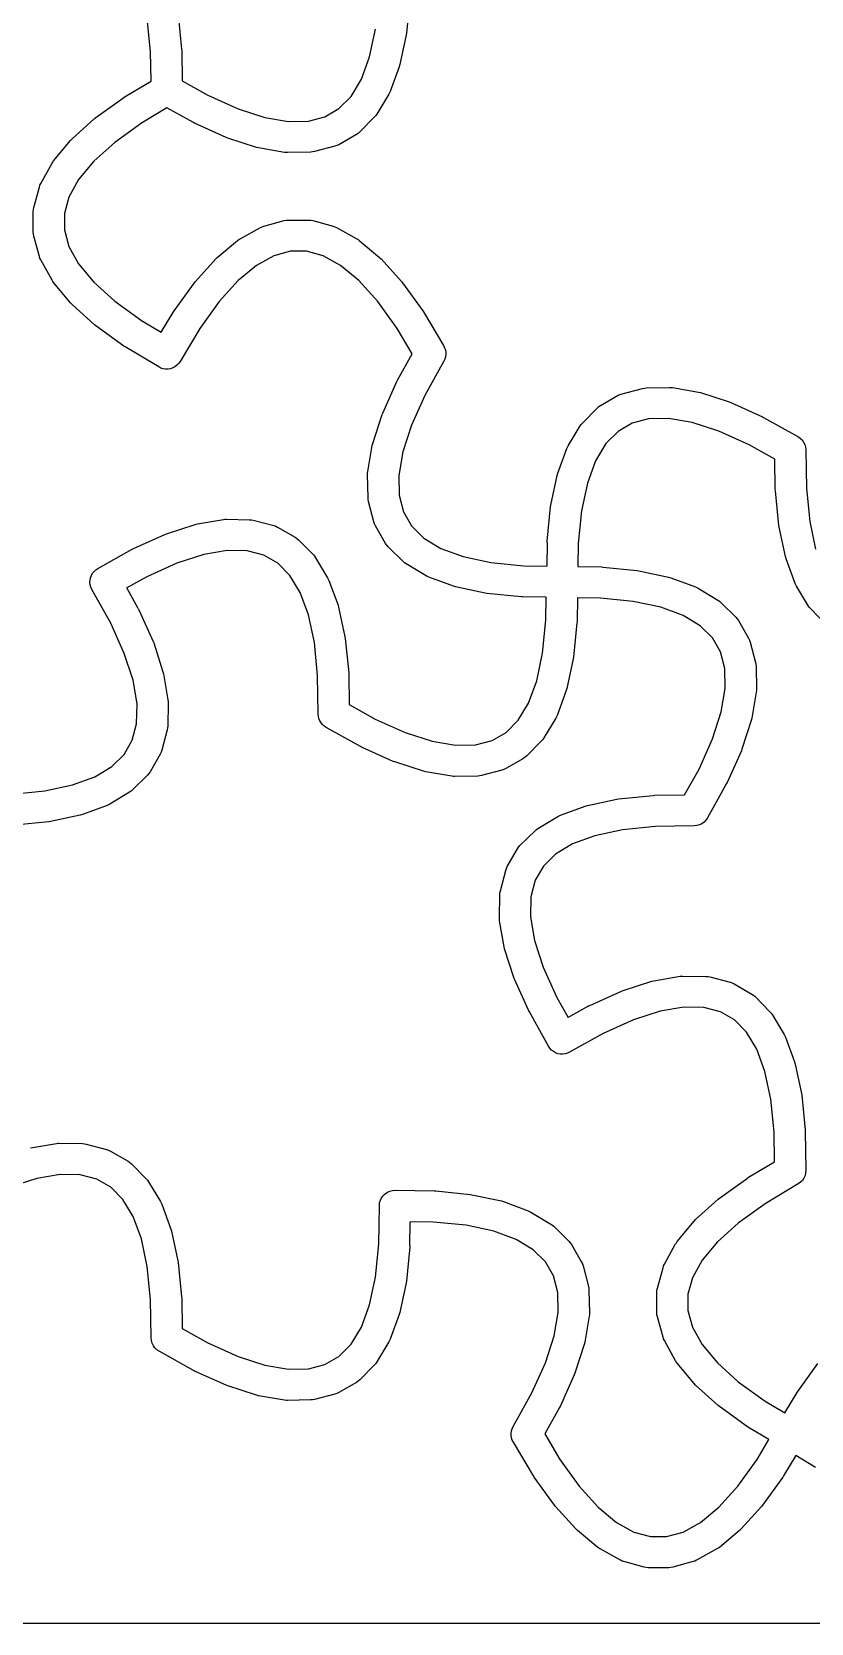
# Model space of a CAD drawing. Header units: millimetres. Extents: x 0 to 304, y 0 to 228.
# Drawn here: x 85.6 to 123.2, y 0 to 76.6 of the extents above; entities that cross this region are included whole.
import ezdxf

# ---------------------------------------------------------------- set-up
doc = ezdxf.new("R2010")
doc.units = ezdxf.units.MM
doc.layers.add('VISIBLE', color=7, linetype='CONTINUOUS')

msp = doc.modelspace()

# ---------------------------------------------------------------- linework, layer by layer
at = {"layer": 'VISIBLE'}
for p, q in [((103.82211, 78.229712), (103.655705, 76.571718)), ((92.657182, 77.468251), (92.823587, 75.810256)), ((91.327889, 75.692311), (91.168818, 77.277233)), ((101.882951, 75.43105), (102.167341, 76.762735)), ((103.642915, 76.48998), (103.338541, 75.064713)), ((103.655705, 76.571718), (103.642915, 76.48998)), ((91.348877, 74.266908), (91.327889, 75.692311)), ((92.823587, 75.810256), (92.827255, 75.746401)), ((92.827255, 75.746401), (92.848714, 74.288992)), ((101.484637, 74.356065), (101.882951, 75.43105)), ((100.988469, 73.533761), (101.484637, 74.356065)), ((103.308355, 74.960764), (102.866612, 73.768571)), ((103.338541, 75.064713), (103.308355, 74.960764)), ((90.097454, 73.519619), (91.348877, 74.266908)), ((92.848714, 74.288992), (94.093644, 73.594467)), ((94.093644, 73.594467), (95.545762, 72.939765)), ((102.805494, 73.641685), (102.226983, 72.682913)), ((102.839038, 73.70369), (102.805494, 73.641685)), ((102.866612, 73.768571), (102.839038, 73.70369)), ((88.691324, 72.511407), (90.043987, 73.484515)), ((90.043987, 73.484515), (90.097454, 73.519619)), ((92.117921, 72.979053), (90.89398, 72.248175)), ((93.390804, 72.268932), (92.117921, 72.979053)), ((95.545762, 72.939765), (96.84123, 72.520211)), ((99.732783, 72.554748), (100.407265, 72.94416)), ((100.407265, 72.94416), (100.988469, 73.533761)), ((87.544802, 71.483233), (88.626932, 72.459462)), ((88.626932, 72.459462), (88.691324, 72.511407)), ((90.89398, 72.248175), (89.600932, 71.317954)), ((93.447938, 72.240181), (93.390804, 72.268932)), ((94.967006, 71.555295), (93.447938, 72.240181)), ((96.84123, 72.520211), (97.971351, 72.327669)), ((97.971351, 72.327669), (98.931572, 72.346211)), ((98.931572, 72.346211), (99.732783, 72.554748)), ((102.118945, 72.543871), (101.404266, 71.818867)), ((102.177059, 72.61021), (102.118945, 72.543871)), ((102.226983, 72.682913), (102.177059, 72.61021)), ((86.658275, 70.426459), (87.469872, 71.405116)), ((87.469872, 71.405116), (87.544802, 71.483233)), ((89.600932, 71.317954), (88.589854, 70.405823)), ((95.044187, 71.525502), (94.967006, 71.555295)), ((96.430692, 71.076465), (95.044187, 71.525502)), ((101.245147, 71.695861), (100.394901, 71.204971)), ((101.328848, 71.752006), (101.245147, 71.695861)), ((101.404266, 71.818867), (101.328848, 71.752006)), ((96.535808, 71.050632), (96.430692, 71.076465)), ((97.789149, 70.837096), (96.535808, 71.050632)), ((97.859124, 70.828536), (97.789149, 70.837096)), ((97.929594, 70.826583), (97.859124, 70.828536)), ((99.04917, 70.848202), (97.929594, 70.826583)), ((99.137095, 70.855086), (99.04917, 70.848202)), ((99.223604, 70.872244), (99.137095, 70.855086)), ((100.208815, 71.128672), (99.223604, 70.872244)), ((100.304427, 71.160556), (100.208815, 71.128672)), ((100.394901, 71.204971), (100.304427, 71.160556)), ((86.037882, 69.329695), (86.578947, 70.310087)), ((86.578947, 70.310087), (86.615873, 70.370139)), ((86.615873, 70.370139), (86.658275, 70.426459)), ((88.589854, 70.405823), (87.858047, 69.52338)), ((85.700954, 68.185178), (85.971486, 69.16661)), ((85.971486, 69.16661), (85.999881, 69.250108)), ((85.999881, 69.250108), (86.037882, 69.329695)), ((87.858047, 69.52338), (87.393995, 68.682534)), ((87.393995, 68.682534), (87.173987, 67.884397)), ((85.673987, 67.985874), (85.68076, 68.086434)), ((85.673987, 67.004095), (85.673987, 67.985874)), ((85.68076, 68.086434), (85.700954, 68.185178)), ((87.173987, 67.884397), (87.173987, 67.105571)), ((96.783545, 67.278669), (97.764977, 67.549201)), ((97.764977, 67.549201), (97.863721, 67.569395)), ((97.863721, 67.569395), (97.964281, 67.576168)), ((97.964281, 67.576168), (98.94606, 67.576168)), ((98.94606, 67.576168), (99.046621, 67.569395)), ((99.046621, 67.569395), (99.145365, 67.549201)), ((99.145365, 67.549201), (100.126797, 67.278669)), ((85.68076, 66.903534), (85.673987, 67.004095)), ((85.700954, 66.80479), (85.68076, 66.903534)), ((85.971486, 65.823358), (85.700954, 66.80479)), ((87.173987, 67.105571), (87.393995, 66.307434)), ((95.640068, 66.671208), (96.62046, 67.212273)), ((96.62046, 67.212273), (96.700047, 67.250274)), ((96.700047, 67.250274), (96.783545, 67.278669)), ((100.126797, 67.278669), (100.210295, 67.250274)), ((100.210295, 67.250274), (100.289882, 67.212273)), ((100.289882, 67.212273), (101.270273, 66.671208)), ((87.393995, 66.307434), (87.858047, 65.466588)), ((94.545039, 65.780283), (95.523696, 66.59188)), ((95.523696, 66.59188), (95.580016, 66.634282)), ((95.580016, 66.634282), (95.640068, 66.671208)), ((98.065758, 66.076168), (97.267621, 65.85616)), ((98.844583, 66.076168), (98.065758, 66.076168)), ((99.642721, 65.85616), (98.844583, 66.076168)), ((101.270273, 66.671208), (101.330326, 66.634282)), ((101.330326, 66.634282), (101.386645, 66.59188)), ((101.386645, 66.59188), (102.365303, 65.780283)), ((85.999881, 65.73986), (85.971486, 65.823358)), ((86.037882, 65.660273), (85.999881, 65.73986)), ((86.578947, 64.679881), (86.037882, 65.660273)), ((87.858047, 65.466588), (88.589854, 64.584145)), ((93.490693, 64.623223), (94.466922, 65.705353)), ((94.466922, 65.705353), (94.545039, 65.780283)), ((96.426774, 65.392108), (95.544332, 64.660301)), ((97.267621, 65.85616), (96.426774, 65.392108)), ((100.483567, 65.392108), (99.642721, 65.85616)), ((101.36601, 64.660301), (100.483567, 65.392108)), ((102.365303, 65.780283), (102.443419, 65.705353)), ((102.443419, 65.705353), (103.419649, 64.623223)), ((86.615873, 64.619829), (86.578947, 64.679881)), ((86.658275, 64.56351), (86.615873, 64.619829)), ((87.469872, 63.584852), (86.658275, 64.56351)), ((88.589854, 64.584145), (89.600932, 63.672014)), ((92.46564, 63.206168), (93.438748, 64.558831)), ((93.438748, 64.558831), (93.490693, 64.623223)), ((95.544332, 64.660301), (94.632201, 63.649223)), ((102.278141, 63.649223), (101.36601, 64.660301)), ((103.419649, 64.623223), (103.471594, 64.558831)), ((103.471594, 64.558831), (104.444702, 63.206168)), ((89.600932, 63.672014), (90.89398, 62.741793)), ((94.632201, 63.649223), (93.70198, 62.356175)), ((103.208362, 62.356175), (102.278141, 63.649223)), ((87.544802, 63.506736), (87.469872, 63.584852)), ((88.626932, 62.530506), (87.544802, 63.506736)), ((91.845765, 62.173434), (92.430536, 63.152701)), ((92.430536, 63.152701), (92.46564, 63.206168)), ((104.444702, 63.206168), (104.479806, 63.152701)), ((104.479806, 63.152701), (105.449098, 61.529506)), ((88.691324, 62.478561), (88.626932, 62.530506)), ((90.043987, 61.505453), (88.691324, 62.478561)), ((90.89398, 62.741793), (91.845765, 62.173434)), ((93.70198, 62.356175), (92.749098, 60.760462)), ((103.939239, 61.132234), (103.208362, 62.356175)), ((90.097454, 61.470349), (90.043987, 61.505453)), ((91.720649, 60.501057), (90.097454, 61.470349)), ((105.449098, 61.529506), (105.499216, 61.429239)), ((105.499216, 61.429239), (105.53383, 61.322622)), ((105.53383, 61.322622), (105.552167, 61.212037)), ((92.598759, 60.580297), (92.504345, 60.510035)), ((92.681018, 60.664464), (92.598759, 60.580297)), ((92.749098, 60.760462), (92.681018, 60.664464)), ((103.229119, 59.859351), (103.939239, 61.132234)), ((105.46014, 60.779587), (104.554653, 59.156511)), ((105.507285, 60.881287), (105.46014, 60.779587)), ((105.538745, 60.988877), (105.507285, 60.881287)), ((105.553818, 61.099954), (105.538745, 60.988877)), ((105.552167, 61.212037), (105.553818, 61.099954)), ((91.826115, 60.448832), (91.720649, 60.501057)), ((91.938453, 60.413749), (91.826115, 60.448832)), ((92.054896, 60.396671), (91.938453, 60.413749)), ((92.172577, 60.398019), (92.054896, 60.396671)), ((92.288598, 60.41776), (92.172577, 60.398019)), ((92.400103, 60.455408), (92.288598, 60.41776)), ((92.504345, 60.510035), (92.400103, 60.455408)), ((102.515481, 58.283149), (103.200368, 59.802217)), ((103.200368, 59.802217), (103.229119, 59.859351)), ((104.554653, 59.156511), (103.899951, 57.704393)), ((113.013718, 58.645585), (113.863963, 59.136474)), ((113.863963, 59.136474), (113.954437, 59.18089)), ((113.954437, 59.18089), (114.050049, 59.212773)), ((114.050049, 59.212773), (115.035261, 59.469201)), ((115.035261, 59.469201), (115.121769, 59.486359)), ((115.121769, 59.486359), (115.209694, 59.493244)), ((115.209694, 59.493244), (116.329271, 59.514863)), ((116.329271, 59.514863), (116.39974, 59.51291)), ((116.39974, 59.51291), (116.469715, 59.504349)), ((116.469715, 59.504349), (117.723056, 59.290814)), ((117.723056, 59.290814), (117.828172, 59.264981)), ((117.828172, 59.264981), (119.214677, 58.815944)), ((102.485689, 58.205968), (102.515481, 58.283149)), ((112.139919, 57.797575), (112.854598, 58.522579)), ((112.854598, 58.522579), (112.930016, 58.58944)), ((112.930016, 58.58944), (113.013718, 58.645585)), ((119.214677, 58.815944), (119.291858, 58.786151)), ((119.291858, 58.786151), (120.810926, 58.101265)), ((102.036651, 56.819463), (102.485689, 58.205968)), ((103.899951, 57.704393), (103.480398, 56.408925)), ((111.45337, 56.69976), (112.031881, 57.658532)), ((112.031881, 57.658532), (112.081805, 57.731235)), ((112.081805, 57.731235), (112.139919, 57.797575)), ((114.526082, 57.786698), (113.851599, 57.397285)), ((115.327292, 57.995235), (114.526082, 57.786698)), ((116.287513, 58.013777), (115.327292, 57.995235)), ((117.417634, 57.821235), (116.287513, 58.013777)), ((118.713102, 57.401681), (117.417634, 57.821235)), ((120.810926, 58.101265), (120.86806, 58.072513)), ((120.86806, 58.072513), (122.51909, 57.151431)), ((102.010819, 56.714347), (102.036651, 56.819463)), ((113.270396, 56.807685), (112.774227, 55.985381)), ((113.851599, 57.397285), (113.270396, 56.807685)), ((120.165221, 56.746979), (118.713102, 57.401681)), ((121.41015, 56.052454), (120.165221, 56.746979)), ((122.51909, 57.151431), (122.627273, 57.07803)), ((122.627273, 57.07803), (122.721067, 56.986959)), ((122.721067, 56.986959), (122.797621, 56.880984)), ((122.797621, 56.880984), (122.85461, 56.763325)), ((122.85461, 56.763325), (122.890302, 56.637558)), ((101.797283, 55.461006), (102.010819, 56.714347)), ((103.480398, 56.408925), (103.287855, 55.278803)), ((110.950509, 55.380682), (111.392253, 56.572875)), ((111.392253, 56.572875), (111.419826, 56.637755)), ((111.419826, 56.637755), (111.45337, 56.69976)), ((112.774227, 55.985381), (112.375913, 54.910396)), ((121.431609, 54.595045), (121.41015, 56.052454)), ((122.890302, 56.637558), (122.903612, 56.507504)), ((122.903612, 56.507504), (122.930975, 54.649135)), ((101.786769, 55.320561), (101.788722, 55.391031)), ((101.808389, 54.200985), (101.786769, 55.320561)), ((101.788722, 55.391031), (101.797283, 55.461006)), ((103.287855, 55.278803), (103.306398, 54.318583)), ((110.615949, 53.851466), (110.920323, 55.276732)), ((110.920323, 55.276732), (110.950509, 55.380682)), ((112.375913, 54.910396), (112.091524, 53.578711)), ((121.435277, 54.531189), (121.431609, 54.595045)), ((121.601682, 52.873195), (121.435277, 54.531189)), ((122.930975, 54.649135), (123.090046, 53.064212)), ((101.815273, 54.11306), (101.808389, 54.200985)), ((101.832431, 54.026551), (101.815273, 54.11306)), ((102.088859, 53.04134), (101.832431, 54.026551)), ((103.306398, 54.318583), (103.514934, 53.517372)), ((110.436754, 52.111734), (110.603159, 53.769728)), ((110.603159, 53.769728), (110.615949, 53.851466)), ((92.097142, 52.465944), (93.483647, 52.914981)), ((93.483647, 52.914981), (93.588763, 52.940814)), ((93.588763, 52.940814), (94.842103, 53.154349)), ((94.842103, 53.154349), (94.912079, 53.16291)), ((94.912079, 53.16291), (94.982548, 53.164863)), ((94.982548, 53.164863), (96.102125, 53.143244)), ((96.102125, 53.143244), (96.19005, 53.136359)), ((96.19005, 53.136359), (96.276558, 53.119201)), ((96.276558, 53.119201), (97.26177, 52.862773)), ((102.120743, 52.945728), (102.088859, 53.04134)), ((102.165158, 52.855254), (102.120743, 52.945728)), ((103.514934, 53.517372), (103.904347, 52.84289)), ((112.091524, 53.578711), (111.932453, 51.993788)), ((123.090046, 53.064212), (123.374436, 51.732528)), ((90.500893, 51.751265), (92.019961, 52.436151)), ((92.019961, 52.436151), (92.097142, 52.465944)), ((97.26177, 52.862773), (97.357382, 52.83089)), ((97.357382, 52.83089), (97.447856, 52.786474)), ((97.447856, 52.786474), (98.298101, 52.295585)), ((98.298101, 52.295585), (98.381803, 52.23944)), ((98.381803, 52.23944), (98.457221, 52.172579)), ((98.457221, 52.172579), (99.1719, 51.447575)), ((102.656047, 52.005008), (102.165158, 52.855254)), ((103.904347, 52.84289), (104.493947, 52.261686)), ((104.493947, 52.261686), (105.316252, 51.765518)), ((121.614471, 52.791458), (121.601682, 52.873195)), ((121.918846, 51.366191), (121.614471, 52.791458)), ((88.792729, 50.801431), (90.443759, 51.722513)), ((90.443759, 51.722513), (90.500893, 51.751265)), ((93.894185, 51.471235), (92.598717, 51.051681)), ((95.024306, 51.663777), (93.894185, 51.471235)), ((95.984527, 51.645235), (95.024306, 51.663777)), ((96.785737, 51.436698), (95.984527, 51.645235)), ((97.46022, 51.047285), (96.785737, 51.436698)), ((99.1719, 51.447575), (99.230014, 51.381235)), ((99.230014, 51.381235), (99.279938, 51.308532)), ((102.712192, 51.921307), (102.656047, 52.005008)), ((102.779053, 51.845889), (102.712192, 51.921307)), ((103.504057, 51.13121), (102.779053, 51.845889)), ((105.316252, 51.765518), (106.391237, 51.367204)), ((106.391237, 51.367204), (107.722921, 51.082814)), ((110.433087, 52.047878), (110.416294, 50.907422)), ((110.433087, 52.047878), (110.436754, 52.111734)), ((111.932453, 51.993788), (111.916132, 50.885338)), ((121.949032, 51.262241), (121.918846, 51.366191)), ((88.535205, 50.564157), (88.608216, 50.656461)), ((88.608216, 50.656461), (88.694768, 50.736207)), ((88.694768, 50.736207), (88.792729, 50.801431)), ((92.598717, 51.051681), (91.146598, 50.396979)), ((98.041423, 50.457685), (97.46022, 51.047285)), ((99.279938, 51.308532), (99.858449, 50.34976)), ((103.570397, 51.073096), (103.504057, 51.13121)), ((103.6431, 51.023172), (103.570397, 51.073096)), ((104.601872, 50.44466), (103.6431, 51.023172)), ((107.722921, 51.082814), (109.307844, 50.923743)), ((109.307844, 50.923743), (110.416294, 50.907422)), ((111.916132, 50.885338), (113.056588, 50.868546)), ((113.056588, 50.868546), (113.120443, 50.864878)), ((113.120443, 50.864878), (114.778437, 50.698473)), ((114.778437, 50.698473), (114.860175, 50.685684)), ((114.860175, 50.685684), (116.285442, 50.381309)), ((122.390775, 50.070048), (121.949032, 51.262241)), ((88.408657, 50.118241), (88.413469, 50.235831)), ((88.422299, 50.001345), (88.408657, 50.118241)), ((88.413469, 50.235831), (88.436618, 50.351221)), ((88.454059, 49.888023), (88.422299, 50.001345)), ((88.436618, 50.351221), (88.477532, 50.461568)), ((88.503156, 49.781065), (88.454059, 49.888023)), ((88.477532, 50.461568), (88.535205, 50.564157)), ((91.146598, 50.396979), (90.178492, 49.856889)), ((90.734177, 48.860828), (90.178492, 49.856889)), ((98.537592, 49.635381), (98.041423, 50.457685)), ((99.858449, 50.34976), (99.891993, 50.287755)), ((99.891993, 50.287755), (99.919566, 50.222875)), ((99.919566, 50.222875), (100.36131, 49.030682)), ((104.663877, 50.411117), (104.601872, 50.44466)), ((104.728758, 50.383543), (104.663877, 50.411117)), ((105.92095, 49.9418), (104.728758, 50.383543)), ((106.0249, 49.911614), (105.92095, 49.9418)), ((107.450167, 49.607239), (106.0249, 49.911614)), ((116.285442, 50.381309), (116.389391, 50.351123)), ((116.389391, 50.351123), (117.581584, 49.90938)), ((117.581584, 49.90938), (117.646465, 49.881806)), ((117.646465, 49.881806), (117.70847, 49.848263)), ((117.70847, 49.848263), (118.667242, 49.269751)), ((122.418349, 50.005168), (122.390775, 50.070048)), ((122.451892, 49.943163), (122.418349, 50.005168)), ((123.030404, 48.984391), (122.451892, 49.943163)), ((89.408643, 48.157989), (88.503156, 49.781065)), ((98.935906, 48.560396), (98.537592, 49.635381)), ((107.531904, 49.59445), (107.450167, 49.607239)), ((109.189899, 49.428045), (107.531904, 49.59445)), ((109.253754, 49.424377), (109.189899, 49.428045)), ((110.39421, 49.407585), (109.253754, 49.424377)), ((110.377889, 48.299135), (110.39421, 49.407585)), ((111.894047, 49.385501), (111.877255, 48.245045)), ((113.002497, 49.36918), (111.894047, 49.385501)), ((114.58742, 49.210109), (113.002497, 49.36918)), ((115.919105, 48.925719), (114.58742, 49.210109)), ((118.667242, 49.269751), (118.739945, 49.219827)), ((118.739945, 49.219827), (118.806284, 49.161713)), ((118.806284, 49.161713), (119.531288, 48.447034)), ((90.734177, 48.860828), (90.762929, 48.803694)), ((90.762929, 48.803694), (91.447815, 47.284627)), ((99.220295, 47.228711), (98.935906, 48.560396)), ((100.36131, 49.030682), (100.391496, 48.926732)), ((100.391496, 48.926732), (100.69587, 47.501466)), ((110.218818, 46.714212), (110.377889, 48.299135)), ((116.99409, 48.527405), (115.919105, 48.925719)), ((117.816394, 48.031237), (116.99409, 48.527405)), ((119.531288, 48.447034), (119.598149, 48.371616)), ((119.598149, 48.371616), (119.654294, 48.287915)), ((119.654294, 48.287915), (120.145184, 47.437669)), ((123.080328, 48.911688), (123.030404, 48.984391)), ((123.138442, 48.845348), (123.080328, 48.911688)), ((123.853121, 48.120344), (123.138442, 48.845348)), ((90.063345, 46.70587), (89.408643, 48.157989)), ((111.873587, 48.181189), (111.707182, 46.523195)), ((111.877255, 48.245045), (111.873587, 48.181189)), ((118.405995, 47.450033), (117.816394, 48.031237)), ((91.447815, 47.284627), (91.477608, 47.207445)), ((91.477608, 47.207445), (91.926645, 45.82094)), ((99.379366, 45.643788), (99.220295, 47.228711)), ((100.69587, 47.501466), (100.70866, 47.419728)), ((100.70866, 47.419728), (100.875065, 45.761734)), ((118.795407, 46.775551), (118.405995, 47.450033)), ((119.003944, 45.97434), (118.795407, 46.775551)), ((120.145184, 47.437669), (120.189599, 47.347195)), ((120.189599, 47.347195), (120.221483, 47.251583)), ((120.221483, 47.251583), (120.47791, 46.266372)), ((90.482899, 45.410403), (90.063345, 46.70587)), ((109.934429, 45.382528), (110.218818, 46.714212)), ((111.694393, 46.441458), (111.390018, 45.016191)), ((111.707182, 46.523195), (111.694393, 46.441458)), ((120.47791, 46.266372), (120.495069, 46.179863)), ((120.495069, 46.179863), (120.501953, 46.091938)), ((120.501953, 46.091938), (120.523572, 44.972362)), ((90.675441, 44.280281), (90.482899, 45.410403)), ((91.926645, 45.82094), (91.952478, 45.715824)), ((91.952478, 45.715824), (92.166013, 44.462484)), ((99.406729, 43.785419), (99.379366, 45.643788)), ((100.875065, 45.761734), (100.878732, 45.697878)), ((100.878732, 45.697878), (100.900192, 44.240469)), ((109.536114, 44.307542), (109.934429, 45.382528)), ((119.022486, 45.01412), (119.003944, 45.97434)), ((92.166013, 44.462484), (92.174574, 44.392508)), ((111.359832, 44.912241), (110.918089, 43.720048)), ((111.390018, 45.016191), (111.359832, 44.912241)), ((118.829944, 43.883998), (119.022486, 45.01412)), ((120.513058, 44.831917), (120.299523, 43.578576)), ((120.521619, 44.901892), (120.513058, 44.831917)), ((120.523572, 44.972362), (120.521619, 44.901892)), ((90.656899, 43.32006), (90.675441, 44.280281)), ((92.176527, 44.322039), (92.154908, 43.202462)), ((92.174574, 44.392508), (92.176527, 44.322039)), ((99.416751, 43.673773), (99.406729, 43.785419)), ((100.900192, 44.240469), (102.145121, 43.545944)), ((109.039946, 43.485238), (109.536114, 44.307542)), ((110.918089, 43.720048), (110.890515, 43.655168)), ((118.41039, 42.58853), (118.829944, 43.883998)), ((90.448362, 42.51885), (90.656899, 43.32006)), ((92.130865, 43.028029), (91.874437, 42.042817)), ((92.148023, 43.114537), (92.130865, 43.028029)), ((92.154908, 43.202462), (92.148023, 43.114537)), ((99.443301, 43.564868), (99.416751, 43.673773)), ((99.485786, 43.461135), (99.443301, 43.564868)), ((99.543256, 43.364894), (99.485786, 43.461135)), ((99.614429, 43.278293), (99.543256, 43.364894)), ((99.697715, 43.203267), (99.614429, 43.278293)), ((99.791251, 43.141492), (99.697715, 43.203267)), ((101.442281, 42.22041), (99.791251, 43.141492)), ((102.145121, 43.545944), (103.59724, 42.891242)), ((108.458742, 42.895638), (109.039946, 43.485238)), ((110.856972, 43.593163), (110.278461, 42.634391)), ((110.890515, 43.655168), (110.856972, 43.593163)), ((120.27369, 43.47346), (119.824653, 42.086955)), ((120.299523, 43.578576), (120.27369, 43.47346)), ((90.058949, 41.844367), (90.448362, 42.51885)), ((101.499416, 42.191659), (101.442281, 42.22041)), ((103.018483, 41.506772), (101.499416, 42.191659)), ((103.59724, 42.891242), (104.892707, 42.471688)), ((104.892707, 42.471688), (106.022829, 42.279146)), ((106.022829, 42.279146), (106.983049, 42.297688)), ((106.983049, 42.297688), (107.78426, 42.506225)), ((107.78426, 42.506225), (108.458742, 42.895638)), ((110.170422, 42.495348), (109.455744, 41.770344)), ((110.228536, 42.561688), (110.170422, 42.495348)), ((110.278461, 42.634391), (110.228536, 42.561688)), ((117.755688, 41.136412), (118.41039, 42.58853)), ((89.469349, 41.263164), (90.058949, 41.844367)), ((91.798138, 41.856731), (91.307249, 41.006486)), ((91.842554, 41.947205), (91.798138, 41.856731)), ((91.874437, 42.042817), (91.842554, 41.947205)), ((103.095665, 41.47698), (103.018483, 41.506772)), ((104.482169, 41.027942), (103.095665, 41.47698)), ((109.296624, 41.647338), (108.446379, 41.156449)), ((109.380326, 41.703483), (109.296624, 41.647338)), ((109.455744, 41.770344), (109.380326, 41.703483)), ((119.79486, 42.009774), (119.109974, 40.490706)), ((119.824653, 42.086955), (119.79486, 42.009774)), ((87.57206, 40.368681), (88.647045, 40.766995)), ((88.647045, 40.766995), (89.469349, 41.263164)), ((91.184243, 40.847366), (90.459239, 40.132687)), ((91.251104, 40.922784), (91.184243, 40.847366)), ((91.307249, 41.006486), (91.251104, 40.922784)), ((104.587285, 41.002109), (104.482169, 41.027942)), ((105.840626, 40.788574), (104.587285, 41.002109)), ((105.910601, 40.780013), (105.840626, 40.788574)), ((105.981071, 40.77806), (105.910601, 40.780013)), ((107.100647, 40.79968), (105.981071, 40.77806)), ((107.188572, 40.806564), (107.100647, 40.79968)), ((107.275081, 40.823722), (107.188572, 40.806564)), ((108.260292, 41.08015), (107.275081, 40.823722)), ((108.355905, 41.112033), (108.260292, 41.08015)), ((108.446379, 41.156449), (108.355905, 41.112033)), ((117.061163, 39.891482), (117.755688, 41.136412)), ((84.655452, 39.925221), (86.240375, 40.084292)), ((86.240375, 40.084292), (87.57206, 40.368681)), ((90.320196, 40.024649), (89.361424, 39.446138)), ((90.392899, 40.074574), (90.320196, 40.024649)), ((90.459239, 40.132687), (90.392899, 40.074574)), ((113.881904, 39.699951), (115.539899, 39.866355)), ((115.539899, 39.866355), (115.603754, 39.870023)), ((115.603754, 39.870023), (117.061163, 39.891482)), ((119.081222, 40.433572), (118.16014, 38.782542)), ((119.109974, 40.490706), (119.081222, 40.433572)), ((89.234539, 39.385021), (88.042346, 38.943277)), ((89.299419, 39.412594), (89.234539, 39.385021)), ((89.361424, 39.446138), (89.299419, 39.412594)), ((111.078758, 38.910857), (112.27095, 39.3526)), ((112.27095, 39.3526), (112.3749, 39.382787)), ((112.3749, 39.382787), (113.800167, 39.687161)), ((113.800167, 39.687161), (113.881904, 39.699951)), ((86.431392, 38.595927), (84.773398, 38.429522)), ((86.51313, 38.608717), (86.431392, 38.595927)), ((87.938396, 38.913091), (86.51313, 38.608717)), ((88.042346, 38.943277), (87.938396, 38.913091)), ((109.9931, 38.271229), (110.951872, 38.84974)), ((110.951872, 38.84974), (111.013877, 38.883283)), ((111.013877, 38.883283), (111.078758, 38.910857)), ((115.657844, 38.370657), (114.072921, 38.211586)), ((117.516213, 38.39802), (115.657844, 38.370657)), ((117.646267, 38.411331), (117.516213, 38.39802)), ((117.772034, 38.447022), (117.646267, 38.411331)), ((117.889693, 38.504011), (117.772034, 38.447022)), ((117.995668, 38.580566), (117.889693, 38.504011)), ((118.08674, 38.674359), (117.995668, 38.580566)), ((118.16014, 38.782542), (118.08674, 38.674359)), ((109.129053, 37.448512), (109.854057, 38.163191)), ((109.854057, 38.163191), (109.920397, 38.221304)), ((109.920397, 38.221304), (109.9931, 38.271229)), ((112.741237, 37.927197), (111.666252, 37.528882)), ((114.072921, 38.211586), (112.741237, 37.927197)), ((108.515158, 36.439147), (109.006047, 37.289392)), ((109.006047, 37.289392), (109.062192, 37.373094)), ((109.062192, 37.373094), (109.129053, 37.448512)), ((110.843947, 37.032714), (110.254347, 36.451511)), ((111.666252, 37.528882), (110.843947, 37.032714)), ((108.182431, 35.267849), (108.438859, 36.25306)), ((108.438859, 36.25306), (108.470743, 36.348673)), ((108.470743, 36.348673), (108.515158, 36.439147)), ((110.254347, 36.451511), (109.864934, 35.777028)), ((108.165273, 35.18134), (108.182431, 35.267849)), ((109.864934, 35.777028), (109.656398, 34.975817)), ((108.136769, 33.973839), (108.158389, 35.093416)), ((108.158389, 35.093416), (108.165273, 35.18134)), ((109.656398, 34.975817), (109.637855, 34.015597)), ((108.138722, 33.903369), (108.136769, 33.973839)), ((108.147283, 33.833394), (108.138722, 33.903369)), ((108.360819, 32.580053), (108.147283, 33.833394)), ((109.637855, 34.015597), (109.830398, 32.885475)), ((108.386651, 32.474937), (108.360819, 32.580053)), ((108.835689, 31.088433), (108.386651, 32.474937)), ((109.830398, 32.885475), (110.249951, 31.590008)), ((110.249951, 31.590008), (110.904653, 30.137889)), ((108.865481, 31.011251), (108.835689, 31.088433)), ((109.550368, 29.492184), (108.865481, 31.011251)), ((114.094187, 30.468898), (115.480692, 30.917936)), ((115.480692, 30.917936), (115.585808, 30.943768)), ((115.585808, 30.943768), (116.839149, 31.157304)), ((116.839149, 31.157304), (116.909124, 31.165865)), ((116.909124, 31.165865), (116.979594, 31.167818)), ((116.979594, 31.167818), (118.09917, 31.146198)), ((118.09917, 31.146198), (118.187095, 31.139314)), ((118.187095, 31.139314), (118.273604, 31.122156)), ((118.273604, 31.122156), (119.258815, 30.865728)), ((119.258815, 30.865728), (119.354427, 30.833845)), ((119.354427, 30.833845), (119.444901, 30.789429)), ((119.444901, 30.789429), (120.295147, 30.29854)), ((110.904653, 30.137889), (111.444744, 29.169783)), ((112.497938, 29.754219), (114.017006, 30.439106)), ((114.017006, 30.439106), (114.094187, 30.468898)), ((120.295147, 30.29854), (120.378848, 30.242395)), ((120.378848, 30.242395), (120.454266, 30.175534)), ((120.454266, 30.175534), (121.168945, 29.45053)), ((109.579119, 29.435049), (109.550368, 29.492184)), ((110.500201, 27.78402), (109.579119, 29.435049)), ((112.440804, 29.725468), (111.444744, 29.169783)), ((112.440804, 29.725468), (112.497938, 29.754219)), ((115.89123, 29.47419), (114.595762, 29.054636)), ((117.021351, 29.666732), (115.89123, 29.47419)), ((117.981572, 29.648189), (117.021351, 29.666732)), ((118.782783, 29.439653), (117.981572, 29.648189)), ((119.457265, 29.05024), (118.782783, 29.439653)), ((121.168945, 29.45053), (121.227059, 29.38419)), ((121.227059, 29.38419), (121.276983, 29.311487)), ((121.276983, 29.311487), (121.855494, 28.352715)), ((113.143644, 28.399934), (111.520567, 27.494447)), ((114.595762, 29.054636), (113.143644, 28.399934)), ((120.038469, 28.46064), (119.457265, 29.05024)), ((120.534637, 27.638336), (120.038469, 28.46064)), ((110.565426, 27.686058), (110.500201, 27.78402)), ((110.645171, 27.599507), (110.565426, 27.686058)), ((110.737475, 27.526495), (110.645171, 27.599507)), ((120.932951, 26.56335), (120.534637, 27.638336)), ((121.855494, 28.352715), (121.889038, 28.29071)), ((121.889038, 28.29071), (121.916612, 28.225829)), ((121.916612, 28.225829), (122.358355, 27.033637)), ((110.840064, 27.468823), (110.737475, 27.526495)), ((110.950412, 27.427908), (110.840064, 27.468823)), ((111.065801, 27.40476), (110.950412, 27.427908)), ((111.183392, 27.399947), (111.065801, 27.40476)), ((111.300287, 27.413589), (111.183392, 27.399947)), ((111.413609, 27.44535), (111.300287, 27.413589)), ((111.520567, 27.494447), (111.413609, 27.44535)), ((122.358355, 27.033637), (122.388541, 26.929687)), ((122.388541, 26.929687), (122.692915, 25.50442)), ((121.217341, 25.231666), (120.932951, 26.56335)), ((122.692915, 25.50442), (122.705705, 25.422683)), ((122.705705, 25.422683), (122.87211, 23.764688)), ((121.376412, 23.646743), (121.217341, 25.231666)), ((122.87211, 23.764688), (122.875778, 23.700833)), ((85.537285, 22.892291), (86.790626, 23.105827)), ((86.790626, 23.105827), (86.860601, 23.114387)), ((86.860601, 23.114387), (86.931071, 23.11634)), ((86.931071, 23.11634), (88.050647, 23.094721)), ((88.050647, 23.094721), (88.138572, 23.087837)), ((88.138572, 23.087837), (88.225081, 23.070679)), ((88.225081, 23.070679), (89.210292, 22.814251)), ((121.3974, 22.22134), (121.376412, 23.646743)), ((122.875778, 23.700833), (122.903612, 21.810458)), ((89.210292, 22.814251), (89.305905, 22.782367)), ((89.305905, 22.782367), (89.396379, 22.737952)), ((89.396379, 22.737952), (90.246624, 22.247062)), ((90.246624, 22.247062), (90.330326, 22.190917)), ((86.972829, 21.615254), (85.842707, 21.422712)), ((87.933049, 21.596712), (86.972829, 21.615254)), ((88.73426, 21.388175), (87.933049, 21.596712)), ((90.330326, 22.190917), (90.405744, 22.124056)), ((90.405744, 22.124056), (91.120422, 21.399052)), ((120.09251, 21.438947), (120.145976, 21.474051)), ((120.145976, 21.474051), (121.3974, 22.22134)), ((122.862163, 21.553305), (122.808663, 21.43402)), ((122.894137, 21.680069), (122.862163, 21.553305)), ((122.903612, 21.810458), (122.894137, 21.680069)), ((85.842707, 21.422712), (84.54724, 21.003158)), ((89.408742, 20.998763), (88.73426, 21.388175)), ((89.989946, 20.409162), (89.408742, 20.998763)), ((91.120422, 21.399052), (91.178536, 21.332713)), ((91.178536, 21.332713), (91.228461, 21.26001)), ((91.228461, 21.26001), (91.806972, 20.301238)), ((102.630114, 20.679508), (102.738297, 20.752909)), ((102.738297, 20.752909), (102.857582, 20.806409)), ((102.857582, 20.806409), (102.984346, 20.838382)), ((102.984346, 20.838382), (103.114735, 20.847858)), ((103.114735, 20.847858), (105.00511, 20.820023)), ((105.00511, 20.820023), (105.068966, 20.816355)), ((105.068966, 20.816355), (106.72696, 20.649951)), ((118.739847, 20.465839), (120.09251, 21.438947)), ((122.538215, 21.155489), (120.942503, 20.202607)), ((122.644191, 21.232043), (122.538215, 21.155489)), ((122.735262, 21.325836), (122.644191, 21.232043)), ((122.808663, 21.43402), (122.735262, 21.325836)), ((90.486114, 19.586858), (89.989946, 20.409162)), ((91.806972, 20.301238), (91.840515, 20.239233)), ((91.840515, 20.239233), (91.868089, 20.174352)), ((91.868089, 20.174352), (92.309832, 18.982159)), ((102.326412, 18.250612), (102.353775, 20.108981)), ((102.353775, 20.108981), (102.367085, 20.239035)), ((102.367085, 20.239035), (102.402777, 20.364802)), ((102.402777, 20.364802), (102.459766, 20.482461)), ((102.459766, 20.482461), (102.53632, 20.588436)), ((102.53632, 20.588436), (102.630114, 20.679508)), ((106.72696, 20.649951), (106.808697, 20.637161)), ((106.808697, 20.637161), (108.233964, 20.332787)), ((108.233964, 20.332787), (108.337914, 20.3026)), ((108.337914, 20.3026), (109.530107, 19.860857)), ((117.593325, 19.437665), (118.675455, 20.413894)), ((118.675455, 20.413894), (118.739847, 20.465839)), ((120.942503, 20.202607), (119.649455, 19.272386)), ((90.884429, 18.511873), (90.486114, 19.586858)), ((103.825778, 18.196522), (103.84257, 19.336978)), ((104.95102, 19.320657), (103.84257, 19.336978)), ((106.535943, 19.161586), (104.95102, 19.320657)), ((107.867627, 18.877197), (106.535943, 19.161586)), ((109.530107, 19.860857), (109.594987, 19.833283)), ((109.594987, 19.833283), (109.656992, 19.79974)), ((109.656992, 19.79974), (110.615764, 19.221229)), ((110.615764, 19.221229), (110.688467, 19.171304)), ((110.688467, 19.171304), (110.754807, 19.113191)), ((116.706797, 18.380891), (117.518395, 19.359548)), ((117.518395, 19.359548), (117.593325, 19.437665)), ((119.649455, 19.272386), (118.638377, 18.360256)), ((91.168818, 17.180188), (90.884429, 18.511873)), ((92.309832, 18.982159), (92.340018, 18.87821)), ((92.340018, 18.87821), (92.644393, 17.452943)), ((108.942613, 18.478882), (107.867627, 18.877197)), ((109.764917, 17.982714), (108.942613, 18.478882)), ((110.754807, 19.113191), (111.479811, 18.398512)), ((111.479811, 18.398512), (111.546672, 18.323094)), ((102.167341, 16.66569), (102.326412, 18.250612)), ((103.82211, 18.132667), (103.655705, 16.474672)), ((103.825778, 18.196522), (103.82211, 18.132667)), ((110.354517, 17.401511), (109.764917, 17.982714)), ((111.546672, 18.323094), (111.602817, 18.239392)), ((111.602817, 18.239392), (112.093706, 17.389147)), ((116.086404, 17.284127), (116.62747, 18.264519)), ((116.62747, 18.264519), (116.664396, 18.324571)), ((116.664396, 18.324571), (116.706797, 18.380891)), ((118.638377, 18.360256), (117.906569, 17.477813)), ((91.327889, 15.595266), (91.168818, 17.180188)), ((92.644393, 17.452943), (92.657182, 17.371205)), ((92.657182, 17.371205), (92.823587, 15.713211)), ((110.74393, 16.727028), (110.354517, 17.401511)), ((112.093706, 17.389147), (112.138122, 17.298673)), ((112.138122, 17.298673), (112.170005, 17.20306)), ((112.170005, 17.20306), (112.426433, 16.217849)), ((115.749476, 16.13961), (116.020009, 17.121042)), ((116.020009, 17.121042), (116.048404, 17.20454)), ((116.048404, 17.20454), (116.086404, 17.284127)), ((117.906569, 17.477813), (117.442517, 16.636966)), ((101.882951, 15.334005), (102.167341, 16.66569)), ((103.642915, 16.392935), (103.338541, 14.967668)), ((103.655705, 16.474672), (103.642915, 16.392935)), ((110.952467, 15.925817), (110.74393, 16.727028)), ((112.426433, 16.217849), (112.443591, 16.13134)), ((112.443591, 16.13134), (112.450475, 16.043416)), ((115.729282, 16.040866), (115.749476, 16.13961)), ((117.442517, 16.636966), (117.22251, 15.838829)), ((91.355252, 13.736897), (91.327889, 15.595266)), ((92.823587, 15.713211), (92.827255, 15.649356)), ((92.827255, 15.649356), (92.848714, 14.191947)), ((101.484637, 14.25902), (101.882951, 15.334005)), ((110.971009, 14.965597), (110.952467, 15.925817)), ((112.450475, 16.043416), (112.472095, 14.923839)), ((115.72251, 15.940306), (115.729282, 16.040866)), ((115.72251, 14.958527), (115.72251, 15.940306)), ((117.22251, 15.838829), (117.22251, 15.060004)), ((103.308355, 14.863719), (102.866612, 13.671526)), ((103.338541, 14.967668), (103.308355, 14.863719)), ((110.778467, 13.835475), (110.971009, 14.965597)), ((112.461581, 14.783394), (112.248046, 13.530053)), ((112.470142, 14.853369), (112.461581, 14.783394)), ((112.472095, 14.923839), (112.470142, 14.853369)), ((115.729282, 14.857966), (115.72251, 14.958527)), ((115.749476, 14.759222), (115.729282, 14.857966)), ((116.020009, 13.77779), (115.749476, 14.759222)), ((117.22251, 15.060004), (117.442517, 14.261866)), ((92.848714, 14.191947), (94.093644, 13.497421)), ((100.988469, 13.436715), (101.484637, 14.25902)), ((110.358913, 12.540008), (110.778467, 13.835475)), ((117.442517, 14.261866), (117.906569, 13.42102)), ((91.368562, 13.606843), (91.355252, 13.736897)), ((91.404254, 13.481075), (91.368562, 13.606843)), ((91.461243, 13.363417), (91.404254, 13.481075)), ((91.537797, 13.257442), (91.461243, 13.363417)), ((91.631591, 13.16637), (91.537797, 13.257442)), ((91.739774, 13.092969), (91.631591, 13.16637)), ((93.390804, 12.171887), (91.739774, 13.092969)), ((94.093644, 13.497421), (95.545762, 12.84272)), ((100.407265, 12.847115), (100.988469, 13.436715)), ((102.805494, 13.54464), (102.226983, 12.585868)), ((102.839038, 13.606645), (102.805494, 13.54464)), ((102.866612, 13.671526), (102.839038, 13.606645)), ((112.222213, 13.424937), (111.773175, 12.038433)), ((112.248046, 13.530053), (112.222213, 13.424937)), ((116.048404, 13.694292), (116.020009, 13.77779)), ((116.086404, 13.614705), (116.048404, 13.694292)), ((116.62747, 12.634314), (116.086404, 13.614705)), ((117.906569, 13.42102), (118.638377, 12.538577)), ((95.545762, 12.84272), (96.84123, 12.423166)), ((96.84123, 12.423166), (97.971351, 12.230623)), ((98.931572, 12.249166), (99.732783, 12.457702)), ((99.732783, 12.457702), (100.407265, 12.847115)), ((102.118945, 12.446825), (101.404266, 11.721821)), ((102.177059, 12.513165), (102.118945, 12.446825)), ((102.226983, 12.585868), (102.177059, 12.513165)), ((109.704211, 11.087889), (110.358913, 12.540008)), ((116.664396, 12.574261), (116.62747, 12.634314)), ((116.706797, 12.517942), (116.664396, 12.574261)), ((117.518395, 11.539284), (116.706797, 12.517942)), ((118.638377, 12.538577), (119.649455, 11.626446)), ((122.514163, 11.1606), (123.487271, 12.513263)), ((93.447938, 12.143136), (93.390804, 12.171887)), ((94.967006, 11.45825), (93.447938, 12.143136)), ((97.971351, 12.230623), (98.931572, 12.249166)), ((101.245147, 11.598815), (100.394901, 11.107926)), ((101.328848, 11.65496), (101.245147, 11.598815)), ((101.404266, 11.721821), (101.328848, 11.65496)), ((111.743383, 11.961251), (111.058496, 10.442184)), ((111.773175, 12.038433), (111.743383, 11.961251)), ((117.593325, 11.461168), (117.518395, 11.539284)), ((119.649455, 11.626446), (120.942503, 10.696225)), ((95.044187, 11.428457), (94.967006, 11.45825)), ((96.430692, 10.979419), (95.044187, 11.428457)), ((96.535808, 10.953587), (96.430692, 10.979419)), ((97.789149, 10.740051), (96.535808, 10.953587)), ((97.859124, 10.73149), (97.789149, 10.740051)), ((97.929594, 10.729537), (97.859124, 10.73149)), ((99.04917, 10.751157), (97.929594, 10.729537)), ((99.137095, 10.758041), (99.04917, 10.751157)), ((99.223604, 10.775199), (99.137095, 10.758041)), ((100.208815, 11.031627), (99.223604, 10.775199)), ((100.304427, 11.063511), (100.208815, 11.031627)), ((100.394901, 11.107926), (100.304427, 11.063511)), ((108.798724, 9.464813), (109.704211, 11.087889)), ((118.675455, 10.484938), (117.593325, 11.461168)), ((121.894288, 10.127866), (122.479058, 11.107134)), ((122.479058, 11.107134), (122.514163, 11.1606)), ((111.029745, 10.385049), (110.319625, 9.112167)), ((111.058496, 10.442184), (111.029745, 10.385049)), ((118.739847, 10.432993), (118.675455, 10.484938)), ((120.09251, 9.459886), (118.739847, 10.432993)), ((120.942503, 10.696225), (121.894288, 10.127866)), ((108.705046, 9.144447), (108.72012, 9.255524)), ((108.72012, 9.255524), (108.75158, 9.363114)), ((108.75158, 9.363114), (108.798724, 9.464813)), ((120.145976, 9.424781), (120.09251, 9.459886)), ((121.125244, 8.840011), (120.145976, 9.424781)), ((108.706697, 9.032364), (108.705046, 9.144447)), ((108.725034, 8.921778), (108.706697, 9.032364)), ((108.759648, 8.815161), (108.725034, 8.921778)), ((108.809766, 8.714894), (108.759648, 8.815161)), ((109.779058, 7.091699), (108.809766, 8.714894)), ((110.319625, 9.112167), (111.050503, 7.888225)), ((120.556884, 7.888225), (121.125244, 8.840011)), ((111.050503, 7.888225), (111.980723, 6.595178)), ((119.626663, 6.595178), (120.556884, 7.888225)), ((122.413099, 8.070967), (121.828328, 7.091699)), ((123.364884, 7.502607), (122.413099, 8.070967)), ((109.814163, 7.038232), (109.779058, 7.091699)), ((110.787271, 5.68557), (109.814163, 7.038232)), ((121.793224, 7.038232), (120.820116, 5.68557)), ((121.828328, 7.091699), (121.793224, 7.038232)), ((111.980723, 6.595178), (112.892854, 5.584099)), ((118.714533, 5.584099), (119.626663, 6.595178)), ((110.839215, 5.621178), (110.787271, 5.68557)), ((111.815445, 4.539047), (110.839215, 5.621178)), ((112.892854, 5.584099), (113.775297, 4.852292)), ((117.83209, 4.852292), (118.714533, 5.584099)), ((120.768171, 5.621178), (119.791942, 4.539047)), ((120.820116, 5.68557), (120.768171, 5.621178)), ((113.775297, 4.852292), (114.616144, 4.38824)), ((116.991243, 4.38824), (117.83209, 4.852292)), ((111.893562, 4.464118), (111.815445, 4.539047)), ((112.872219, 3.65252), (111.893562, 4.464118)), ((114.616144, 4.38824), (115.414281, 4.168233)), ((115.414281, 4.168233), (116.193106, 4.168233)), ((116.193106, 4.168233), (116.991243, 4.38824)), ((119.713825, 4.464118), (118.735168, 3.65252)), ((119.791942, 4.539047), (119.713825, 4.464118)), ((112.928539, 3.610119), (112.872219, 3.65252)), ((112.988591, 3.573192), (112.928539, 3.610119)), ((113.968982, 3.032127), (112.988591, 3.573192)), ((118.618796, 3.573192), (117.638405, 3.032127)), ((118.678848, 3.610119), (118.618796, 3.573192)), ((118.735168, 3.65252), (118.678848, 3.610119)), ((114.048569, 2.994127), (113.968982, 3.032127)), ((114.132067, 2.965732), (114.048569, 2.994127)), ((115.113499, 2.695199), (114.132067, 2.965732)), ((115.212244, 2.675005), (115.113499, 2.695199)), ((115.312804, 2.668233), (115.212244, 2.675005)), ((116.294583, 2.668233), (115.312804, 2.668233)), ((116.395143, 2.675005), (116.294583, 2.668233)), ((116.493888, 2.695199), (116.395143, 2.675005)), ((117.47532, 2.965732), (116.493888, 2.695199)), ((117.558817, 2.994127), (117.47532, 2.965732)), ((117.638405, 3.032127), (117.558817, 2.994127)), ((74.8036, 0), (125.802878, 0))]:
    msp.add_line(p, q, dxfattribs=at)

doc.saveas('drawing.dxf')
